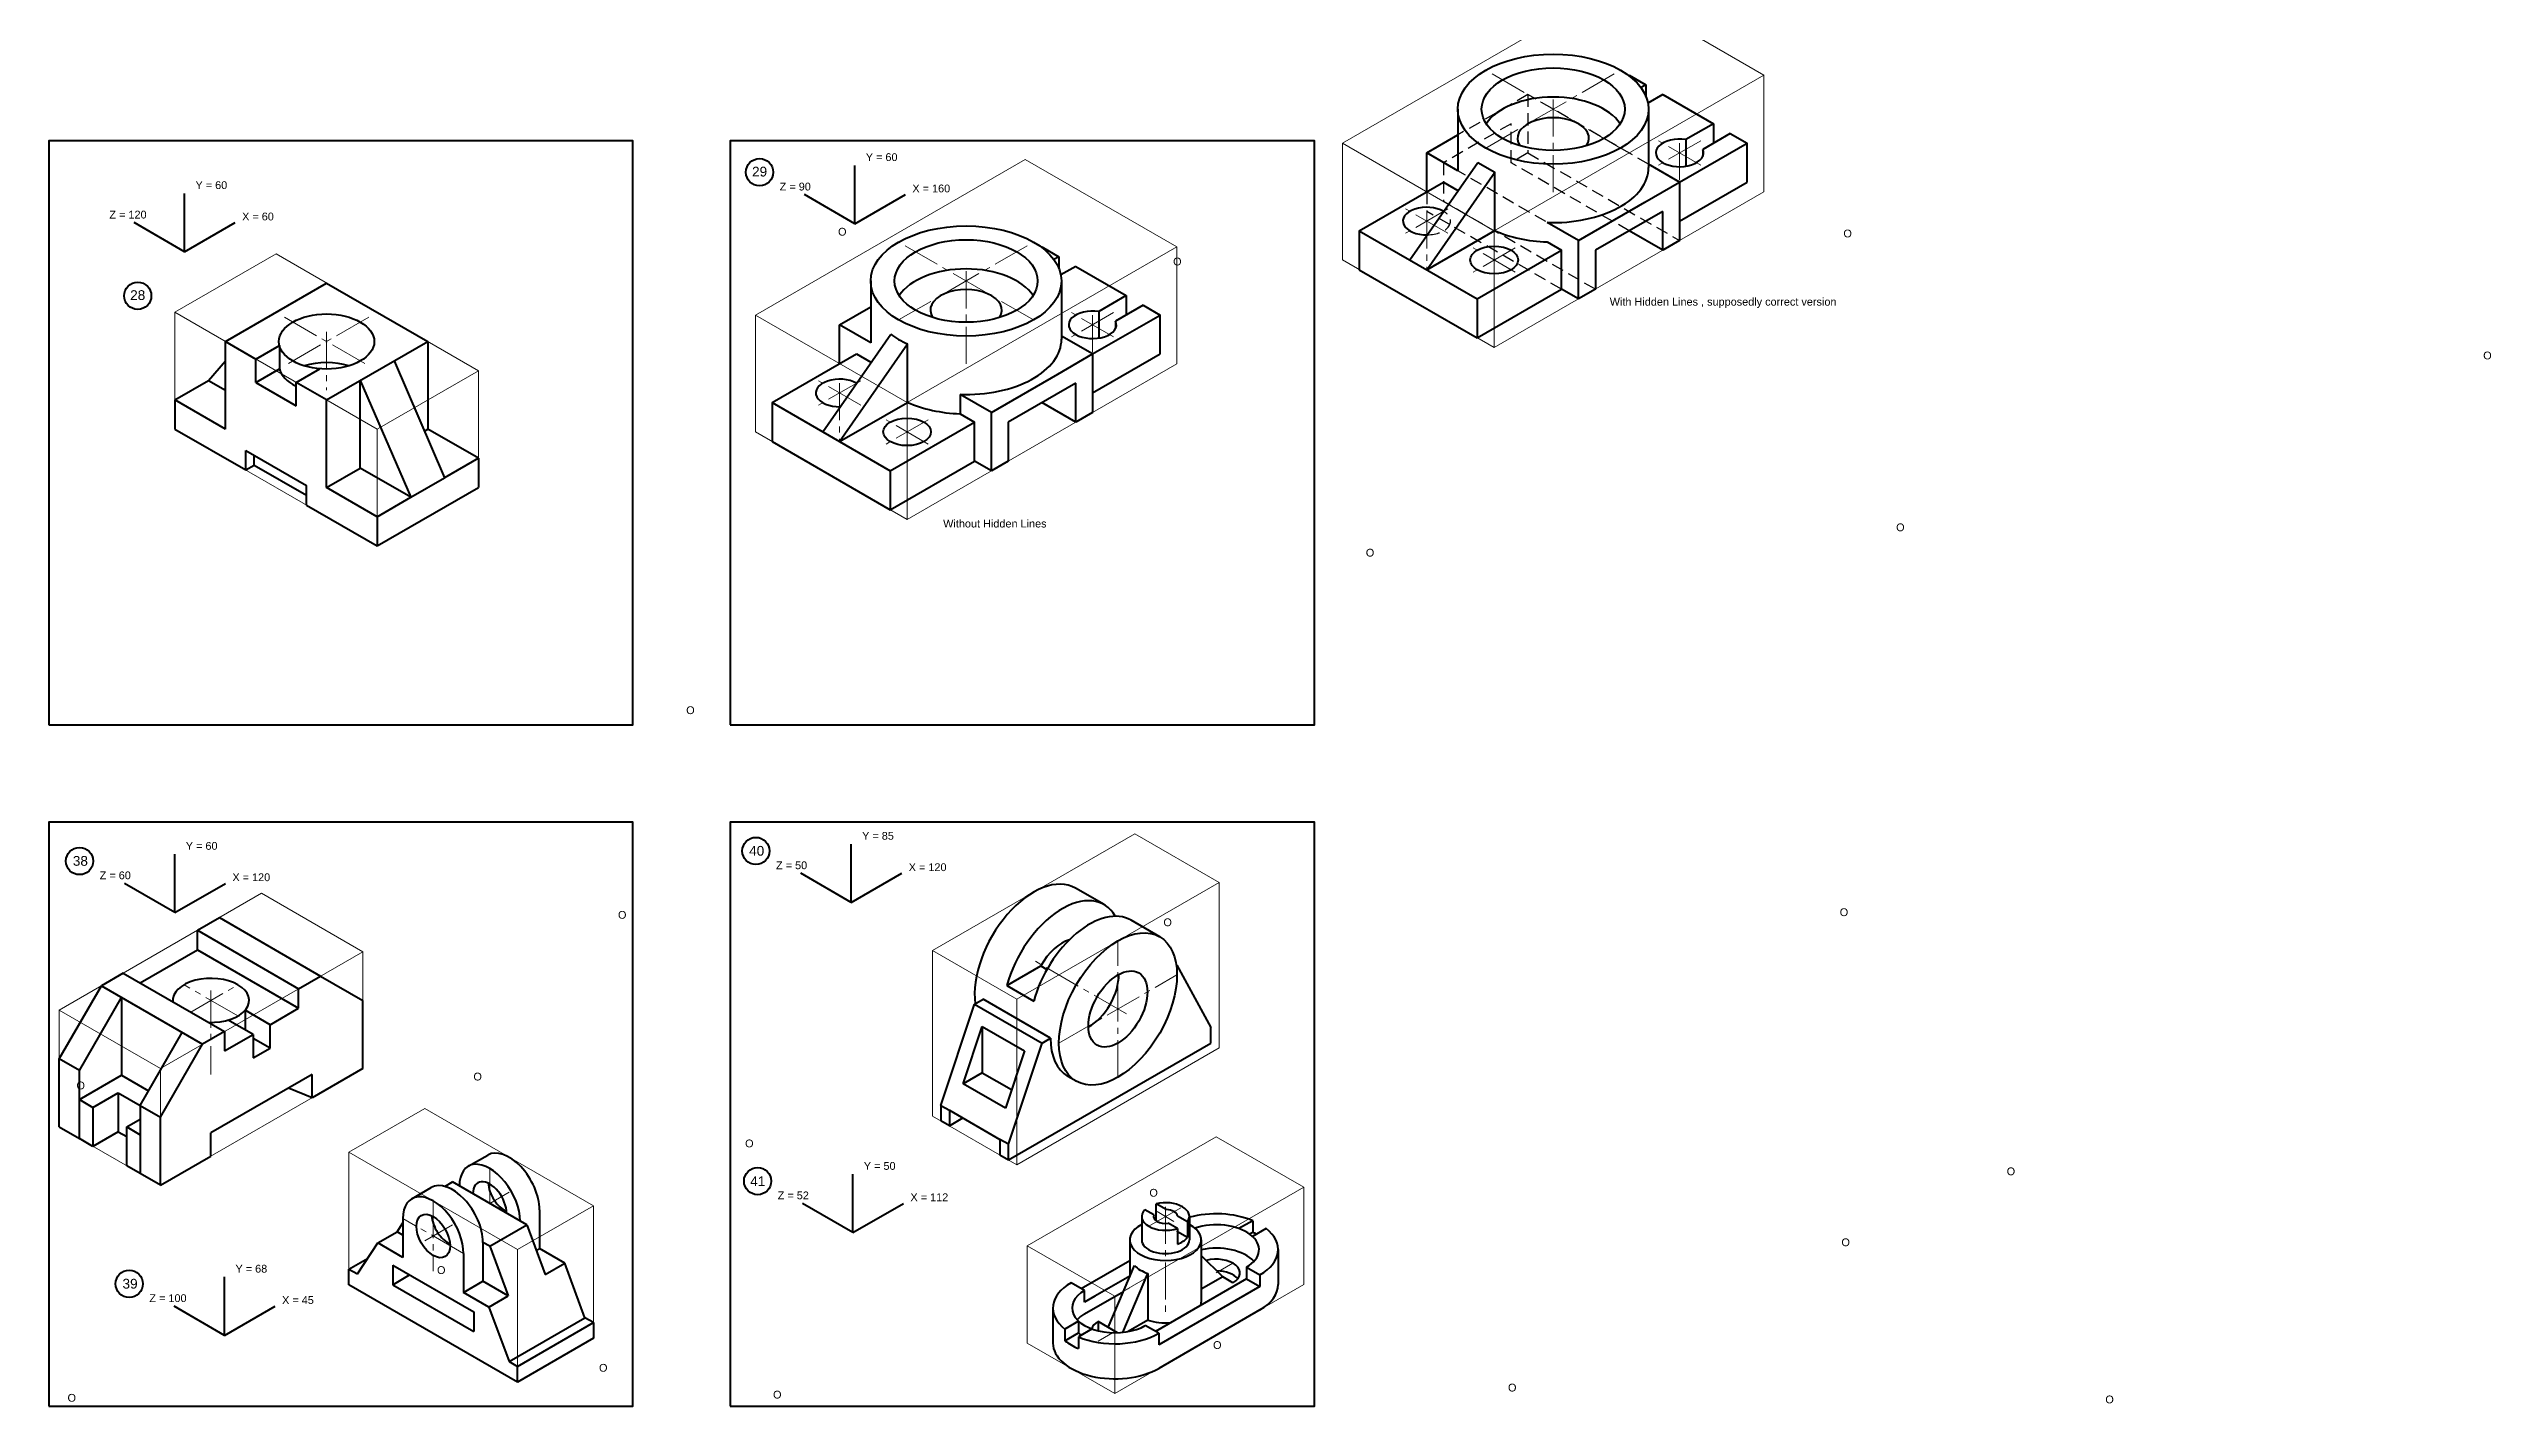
# Model space of a CAD drawing. Header units: millimetres. Extents: x 0 to 2304, y 0 to 1350.
# Drawn here: x 1050 to 2304, y 0 to 697 of the extents above; entities that cross this region are included whole.
import ezdxf

# ---------------------------------------------------------------- set-up
doc = ezdxf.new("R2010")
doc.units = ezdxf.units.MM
doc.linetypes.add('CENTER2', pattern=[28.575, 19.05, -3.175, 3.175, -3.175])
doc.linetypes.add('DASHED2', pattern=[9.525, 6.35, -3.175])
for name, color, linetype, lineweight in [('Centre', 1, 'CENTER2', 20), ('Hidden', 3, 'DASHED2', 30), ('Object', 2, 'Continuous', 40), ('Projection', 5, 'Continuous', 5)]:
    doc.layers.add(name, color=color, linetype=linetype, lineweight=lineweight)
doc.styles.get("Standard").update_dxf_attribs({"font": 'arial.ttf'})

msp = doc.modelspace()

# ---------------------------------------------------------------- linework, layer by layer
at = {"layer": 'Centre'}
for p, q in [((1857.319652, 646.323375), (1788.03762, 686.323375)), ((1788.03762, 646.323375), (1857.319652, 686.323375)), ((1822.678636, 671.323375), (1822.678636, 621.323375)), ((1898.455859, 637.573375), (1876.805223, 650.073375)), ((1898.455859, 650.073375), (1876.805223, 637.573375)), ((1887.630541, 648.823375), (1887.630541, 618.823375)), ((1768.552048, 602.573375), (1746.901413, 615.073375)), ((1768.552048, 615.073375), (1746.901413, 602.573375)), ((1757.72673, 613.823375), (1757.72673, 583.823375)), ((1555.775443, 558.034118), (1486.49341, 598.034118)), ((1486.49341, 558.034118), (1555.775443, 598.034118)), ((1803.193064, 582.573375), (1781.542429, 595.073375)), ((1803.193064, 595.073375), (1781.542429, 582.573375)), ((1792.367747, 593.823375), (1792.367747, 563.823375)), ((1521.134426, 583.034118), (1521.134426, 533.034118)), ((1171.012849, 559.442357), (1214.31412, 534.442357)), ((1214.31412, 559.442357), (1171.012849, 534.442357)), ((1596.911649, 549.284118), (1575.261014, 561.784118)), ((1596.911649, 561.784118), (1575.261014, 549.284118)), ((1586.086332, 560.534118), (1586.086332, 530.534118)), ((1192.663485, 551.942357), (1192.663485, 521.942357)), ((1467.007839, 526.784118), (1445.357204, 514.284118)), ((1467.007839, 514.284118), (1445.357204, 526.784118)), ((1456.182521, 525.534118), (1456.182521, 495.534118)), ((1501.648855, 494.284118), (1479.99822, 506.784118)), ((1501.648855, 506.784118), (1479.99822, 494.284118)), ((1490.823537, 505.534118), (1490.823537, 475.534118)), ((1599.124281, 169.04554), (1599.124281, 239.04554)), ((1603.454408, 201.54554), (1555.823011, 229.04554)), ((1147.137963, 200.463115), (1119.42515, 216.463115)), ((1122.889251, 202.463115), (1147.137963, 216.463115)), ((1133.281556, 213.463115), (1133.281556, 170.463115)), ((1568.813392, 186.54554), (1629.43517, 221.54554)), ((1292.038627, 95.162155), (1260.861713, 113.162155)), ((1276.45017, 122.162155), (1276.45017, 104.162155)), ((1247.438319, 105.412155), (1247.438319, 69.412155)), ((1276.45017, 104.162155), (1286.409462, 109.912155)), ((1614.908452, 92.431621), (1632.22896, 102.431621)), ((1623.568706, 102.431621), (1623.568706, 47.431621)), ((1263.026776, 78.412155), (1231.849862, 96.412155)), ((1243.108192, 84.912155), (1257.397611, 93.162155)), ((1627.898833, 94.931621), (1619.238579, 99.931621)), ((1649.549468, 68.431621), (1658.209722, 73.431621)), ((1597.587944, 38.431621), (1588.92769, 33.431621))]:
    msp.add_line(p, q, dxfattribs=at)
at = {"layer": 'Hidden'}
for p, q in [((1809.688255, 673.823375), (1773.6889, 653.039138)), ((1871.668355, 638.039147), (1809.688255, 673.823375)), ((1809.688255, 673.823375), (1809.688255, 643.823375)), ((1801.028001, 658.823375), (1766.386984, 638.823375)), ((1801.028001, 638.823375), (1801.028001, 658.823375)), ((1809.688255, 643.823375), (1801.028001, 638.823375)), ((1809.688255, 643.823375), (1887.630541, 598.823375)), ((1766.386984, 638.823375), (1766.386984, 618.823375)), ((1835.358128, 599.002867), (1773.6889, 634.607612)), ((1861.649779, 603.823375), (1801.028001, 638.823375)), ((1757.72673, 623.823375), (1757.72673, 613.823375)), ((1844.329271, 573.823375), (1766.386984, 618.823375)), ((1836.219015, 599.140916), (1869.760035, 618.505833)), ((1827.008763, 573.823375), (1757.72673, 613.823375))]:
    msp.add_line(p, q, dxfattribs=at)
msp.add_ellipse((1757.72673, 608.823375), major_axis=(-12.247449, 0), ratio=0.5773502692, start_param=1.5986509251, end_param=3.9202883868, dxfattribs=at)
at = {"layer": 'Object'}
for p, q in [((1861.37808, 683.666509), (1861.649779, 683.823375)), ((1861.649779, 683.823375), (1870.310033, 678.823375)), ((1870.310033, 678.823375), (1867.782098, 677.363871)), ((1870.310033, 678.823375), (1870.310033, 672.937753)), ((1773.688841, 666.323375), (1773.688904, 636.323375)), ((1878.970287, 673.823375), (1871.370905, 669.43587)), ((1871.66833, 666.351045), (1871.668394, 636.351045)), ((1878.970287, 673.823375), (1904.951049, 658.823375)), ((1757.72673, 643.823375), (1773.6889, 653.039138)), ((1904.951049, 658.823375), (1890.800414, 650.653502)), ((1913.611303, 653.823375), (1899.460668, 645.653502)), ((1904.951049, 658.823375), (1904.951049, 648.823375)), ((1913.611303, 653.823375), (1922.271557, 648.823375)), ((1757.72673, 633.823375), (1757.72673, 643.823375)), ((1773.784995, 634.552131), (1757.72673, 643.823375)), ((1887.630541, 628.823375), (1922.271557, 648.823375)), ((1890.800414, 650.653502), (1890.800414, 636.993248)), ((1899.460668, 645.653502), (1899.460668, 641.993248)), ((1922.271557, 628.823375), (1922.271557, 648.823375)), ((1464.033993, 607.420671), (1464.033993, 637.420671)), ((1723.085714, 603.823375), (1766.386984, 628.823375)), ((1749.066476, 588.823375), (1783.979191, 638.98024)), ((1757.72673, 583.823375), (1792.639445, 633.98024)), ((1757.72673, 623.823375), (1757.72673, 633.823375)), ((1766.386984, 628.823375), (1773.784995, 624.552131)), ((1783.979191, 638.98024), (1792.639445, 633.98024)), ((1792.639445, 603.98024), (1792.639445, 633.98024)), ((1869.760035, 618.505833), (1887.630541, 628.823375)), ((1887.630541, 628.823375), (1871.668355, 638.039147)), ((1887.630541, 608.823375), (1922.271557, 628.823375)), ((1887.630541, 628.823375), (1887.630541, 598.823375)), ((1119.751927, 593.018046), (1119.751927, 623.018046)), ((1464.033993, 607.420671), (1438.053231, 622.420671)), ((1464.033993, 607.420671), (1490.014756, 622.420671)), ((1835.669017, 598.823375), (1869.760035, 618.505833)), ((1119.751927, 593.018046), (1093.771165, 608.018046)), ((1119.751927, 593.018046), (1145.732689, 608.018046)), ((1723.085714, 603.823375), (1783.707493, 568.823375)), ((1723.085714, 603.823375), (1723.085714, 583.823375)), ((1757.72673, 583.823375), (1792.639445, 603.98024)), ((1835.669017, 598.823375), (1819.610752, 608.094618)), ((1878.970287, 613.823375), (1844.329271, 593.823375)), ((1878.970287, 593.823375), (1861.649779, 603.823375)), ((1878.970287, 593.823375), (1878.970287, 613.823375)), ((1559.833871, 595.377253), (1560.10557, 595.534118)), ((1560.10557, 595.534118), (1568.765824, 590.534118)), ((1568.765824, 590.534118), (1566.237889, 589.074614)), ((1568.765824, 590.534118), (1568.765824, 584.648496)), ((1783.707493, 568.823375), (1827.008763, 593.823375)), ((1819.610752, 598.094618), (1827.008763, 593.823375)), ((1827.008763, 573.823375), (1827.008763, 593.823375)), ((1835.669017, 598.823375), (1835.358128, 599.002867)), ((1835.669017, 588.823375), (1835.669017, 598.823375)), ((1844.329271, 593.823375), (1844.329271, 573.823375)), ((1887.630541, 598.823375), (1878.970287, 593.823375)), ((1472.144632, 578.034118), (1472.144695, 548.034118)), ((1577.426078, 585.534118), (1569.826696, 581.146613)), ((1570.124121, 578.061788), (1570.124184, 548.061788)), ((1577.426078, 585.534118), (1603.40684, 570.534118)), ((1723.085714, 583.823375), (1783.707493, 548.823375)), ((1835.669017, 568.823375), (1835.669017, 588.823375)), ((1140.70196, 546.942357), (1192.663485, 576.942357)), ((1192.663485, 576.942357), (1244.625009, 546.942357)), ((1456.182521, 555.534118), (1472.144691, 564.749881)), ((1603.40684, 570.534118), (1589.256205, 562.364245)), ((1612.067094, 565.534118), (1597.916459, 557.364245)), ((1603.40684, 570.534118), (1603.40684, 560.534118)), ((1612.067094, 565.534118), (1620.727348, 560.534118)), ((1783.707493, 548.823375), (1827.008763, 573.823375)), ((1783.707493, 568.823375), (1783.707493, 548.823375)), ((1835.669017, 568.823375), (1827.008763, 573.823375)), ((1844.329271, 573.823375), (1835.669017, 568.823375)), ((1456.182521, 545.534118), (1456.182521, 555.534118)), ((1472.240786, 546.262875), (1456.182521, 555.534118)), ((1586.086332, 540.534118), (1620.727348, 560.534118)), ((1589.256205, 562.364245), (1589.256205, 548.703991)), ((1597.916459, 557.364245), (1597.916459, 553.703991)), ((1620.727348, 540.534118), (1620.727348, 560.534118)), ((1140.70196, 501.942357), (1140.70196, 546.942357)), ((1140.70196, 546.942357), (1156.290418, 537.942357)), ((1156.290418, 537.942357), (1168.414794, 544.942369)), ((1168.414794, 544.942369), (1168.414773, 532.942357)), ((1192.663485, 516.942357), (1244.625009, 546.942357)), ((1244.625009, 546.942357), (1244.625009, 501.942357)), ((1421.541505, 515.534118), (1464.842775, 540.534118)), ((1447.522267, 500.534118), (1482.434982, 550.690983)), ((1456.182521, 495.534118), (1491.095236, 545.690983)), ((1456.182521, 535.534118), (1456.182521, 545.534118)), ((1464.842775, 540.534118), (1472.240786, 536.262875)), ((1491.095236, 515.690983), (1491.095236, 545.690983)), ((1568.215825, 530.216576), (1586.086332, 540.534118)), ((1586.086332, 540.534118), (1570.124146, 549.749891)), ((1586.086332, 520.534118), (1620.727348, 540.534118)), ((1586.086332, 540.534118), (1586.086332, 510.534118)), ((1114.721198, 516.942357), (1132.041706, 526.942357)), ((1132.041706, 526.942357), (1140.70196, 536.942357)), ((1132.041706, 526.942357), (1140.70196, 521.942357)), ((1156.290418, 525.942357), (1156.290418, 537.942357)), ((1156.290418, 525.942357), (1168.414773, 532.942357)), ((1177.075027, 525.942357), (1189.199404, 532.942369)), ((1209.983993, 526.942357), (1235.964755, 466.942357)), ((1209.983993, 481.942357), (1209.983993, 526.942357)), ((1227.304501, 536.942357), (1253.285263, 476.942357)), ((1534.124807, 510.534118), (1568.215825, 530.216576)), ((1140.70196, 501.942357), (1114.721198, 516.942357)), ((1114.721198, 516.942357), (1114.721198, 501.942357)), ((1156.290418, 525.942357), (1177.075027, 513.942357)), ((1192.663485, 516.942357), (1177.075027, 525.942357)), ((1177.075027, 513.942357), (1177.075027, 525.942357)), ((1192.663485, 471.942357), (1192.663485, 516.942357)), ((1421.541505, 515.534118), (1482.163283, 480.534118)), ((1421.541505, 515.534118), (1421.541505, 495.534118)), ((1456.182521, 495.534118), (1491.095236, 515.690983)), ((1534.124807, 510.534118), (1518.066543, 519.805362)), ((1518.066543, 519.805362), (1518.066543, 509.805362)), ((1577.426078, 525.534118), (1542.785061, 505.534118)), ((1577.426078, 505.534118), (1560.10557, 515.534118)), ((1577.426078, 505.534118), (1577.426078, 525.534118)), ((1114.721198, 501.942357), (1151.094265, 480.942357)), ((1242.892958, 500.942357), (1244.625009, 501.942357)), ((1270.605771, 486.942357), (1244.625009, 501.942357)), ((1482.163283, 480.534118), (1525.464553, 505.534118)), ((1518.066543, 509.805362), (1525.464553, 505.534118)), ((1525.464553, 485.534118), (1525.464553, 505.534118)), ((1534.124807, 510.534118), (1533.813918, 510.71361)), ((1534.124807, 500.534118), (1534.124807, 510.534118)), ((1542.785061, 505.534118), (1542.785061, 485.534118)), ((1586.086332, 510.534118), (1577.426078, 505.534118)), ((1151.094265, 480.942357), (1151.094265, 490.942357)), ((1151.094265, 490.942357), (1182.27118, 472.942357)), ((1421.541505, 495.534118), (1482.163283, 460.534118)), ((1534.124807, 480.534118), (1534.124807, 500.534118)), ((1151.094265, 480.942357), (1155.424392, 483.442357)), ((1155.424392, 483.442357), (1155.424392, 488.442357)), ((1155.424392, 483.442357), (1182.27118, 467.942357)), ((1192.663485, 471.942357), (1209.983993, 481.942357)), ((1235.964755, 466.942357), (1209.983993, 481.942357)), ((1235.964755, 466.942357), (1253.285263, 476.942357)), ((1270.605771, 486.942357), (1253.285263, 476.942357)), ((1270.605771, 486.942357), (1270.605771, 471.942357)), ((1482.163283, 460.534118), (1525.464553, 485.534118)), ((1482.163283, 480.534118), (1482.163283, 460.534118)), ((1534.124807, 480.534118), (1525.464553, 485.534118)), ((1542.785061, 485.534118), (1534.124807, 480.534118)), ((1182.27118, 462.942357), (1182.27118, 472.942357)), ((1218.644247, 456.942357), (1192.663485, 471.942357)), ((1218.644247, 441.942357), (1270.605771, 471.942357)), ((1218.644247, 456.942357), (1235.964755, 466.942357)), ((1182.27118, 462.942357), (1218.644247, 441.942357)), ((1218.644247, 456.942357), (1218.644247, 441.942357)), ((1462.156124, 258.743708), (1462.156124, 288.743708)), ((1114.772622, 253.57416), (1114.772622, 283.57416)), ((1114.772622, 253.57416), (1088.79186, 268.57416)), ((1114.772622, 253.57416), (1140.753384, 268.57416)), ((1462.156124, 258.743708), (1436.175361, 273.743708)), ((1462.156124, 258.743708), (1488.136886, 273.743708)), ((1591.978483, 257.668644), (1577.256049, 266.168645)), ((1126.353353, 244.463115), (1137.611683, 250.963115)), ((1137.611683, 250.963115), (1189.573207, 220.963115)), ((1126.353353, 234.463115), (1126.353353, 244.463115)), ((1126.353353, 244.463115), (1178.314877, 214.463115)), ((1620.557321, 241.168644), (1605.834887, 249.668645)), ((1096.908489, 217.463115), (1126.353353, 234.463115)), ((1126.353353, 234.463115), (1178.314877, 204.463115)), ((1542.071771, 216.106258), (1559.514237, 226.176671)), ((1559.514237, 226.176671), (1562.651744, 224.36523)), ((1629.43517, 226.54554), (1629.124281, 226.366049)), ((1629.43517, 226.54554), (1646.755678, 194.54554)), ((1055.33927, 178.463115), (1076.989905, 215.963115)), ((1088.248235, 222.463115), (1076.989905, 215.963115)), ((1076.989905, 215.963115), (1128.951429, 185.963115)), ((1088.248235, 222.463115), (1140.209759, 192.463115)), ((1178.314877, 214.463115), (1189.573207, 220.963115)), ((1178.314877, 204.463115), (1178.314877, 214.463115)), ((1189.573207, 220.963115), (1211.223843, 208.463115)), ((1542.071771, 216.106258), (1555.928177, 208.106258)), ((1065.731575, 172.463115), (1087.38221, 209.963115)), ((1087.38221, 209.963115), (1087.38221, 169.963115)), ((1163.592445, 195.963115), (1150.77413, 203.363773)), ((1150.77413, 203.363773), (1150.77413, 193.363773)), ((1163.592445, 195.963115), (1178.314877, 204.463115)), ((1211.223843, 173.463115), (1211.223843, 208.463115)), ((1508.191614, 154.54554), (1525.512122, 206.54554)), ((1525.512122, 206.54554), (1529.842249, 209.04554)), ((1525.512122, 206.54554), (1560.153138, 186.54554)), ((1564.483265, 189.04554), (1529.842249, 209.04554)), ((1096.908489, 154.463115), (1118.559124, 191.963115)), ((1140.209759, 192.463115), (1128.951429, 185.963115)), ((1140.209759, 192.463115), (1140.209759, 182.463115)), ((1140.209759, 182.463115), (1154.932191, 190.963115)), ((1154.932191, 190.963115), (1142.113876, 198.363773)), ((1154.932191, 190.963115), (1154.932191, 178.963115)), ((1163.592445, 183.963115), (1154.932191, 188.963115)), ((1163.592445, 183.963115), (1163.592445, 195.963115)), ((1519.635521, 165.652683), (1529.409236, 194.99554)), ((1529.409236, 194.99554), (1551.059871, 182.49554)), ((1529.409236, 194.99554), (1529.409236, 171.29554)), ((1560.153138, 186.54554), (1564.483265, 189.04554)), ((1646.755678, 186.54554), (1646.755678, 194.54554)), ((1055.33927, 143.463115), (1055.33927, 178.463115)), ((1065.731575, 172.463115), (1055.33927, 178.463115)), ((1107.300794, 148.463115), (1128.951429, 185.963115)), ((1154.932191, 178.963115), (1163.592445, 183.963115)), ((1551.059871, 182.49554), (1541.286156, 153.152683)), ((1542.83263, 134.54554), (1560.153138, 186.54554)), ((1542.83263, 126.54554), (1646.755678, 186.54554)), ((1065.731575, 137.463115), (1065.731575, 172.463115)), ((1065.731575, 157.463115), (1087.38221, 169.963115)), ((1087.38221, 169.963115), (1101.238616, 161.963115)), ((1185.24308, 170.463115), (1133.281556, 140.463115)), ((1185.24308, 158.463115), (1173.060131, 163.429286)), ((1211.223843, 173.463115), (1185.24308, 158.463115)), ((1185.24308, 158.463115), (1185.24308, 170.463115)), ((1529.409236, 171.29554), (1519.635521, 165.652683)), ((1541.286156, 153.152683), (1519.635521, 165.652683)), ((1529.409236, 171.29554), (1544.438967, 162.618121)), ((1577.693206, 166.921293), (1573.363112, 169.421284)), ((1065.731575, 157.463115), (1072.659778, 153.463115)), ((1072.659778, 153.463115), (1085.650159, 160.963115)), ((1072.659778, 153.463115), (1072.659778, 133.463115)), ((1085.650159, 160.963115), (1096.908489, 154.463115)), ((1085.650159, 160.963115), (1085.650159, 140.963115)), ((1096.908489, 154.463115), (1107.300794, 148.463115)), ((1096.908489, 154.463115), (1096.908489, 119.463115)), ((1508.191614, 154.54554), (1508.191614, 146.54554)), ((1508.191614, 154.54554), (1512.521741, 152.04554)), ((1512.521741, 152.04554), (1512.521741, 144.04554)), ((1512.521741, 152.04554), (1538.502503, 137.04554)), ((1055.33927, 143.463115), (1065.731575, 137.463115)), ((1085.650159, 140.963115), (1072.659778, 133.463115)), ((1085.650159, 140.963115), (1089.980286, 138.463115)), ((1089.980286, 143.463115), (1096.908489, 147.463115)), ((1089.980286, 123.463115), (1089.980286, 143.463115)), ((1089.980286, 143.463115), (1096.908489, 139.463115)), ((1107.300794, 113.463115), (1107.300794, 148.463115)), ((1133.281556, 128.463115), (1133.281556, 140.463115)), ((1512.521741, 144.04554), (1508.191614, 146.54554)), ((1512.521741, 144.04554), (1519.449944, 148.04554)), ((1072.659778, 133.463115), (1065.731575, 137.463115)), ((1107.300794, 113.463115), (1133.281556, 128.463115)), ((1265.43918, 123.260773), (1275.39846, 129.01078)), ((1542.83263, 134.54554), (1538.502503, 137.04554)), ((1538.502503, 137.04554), (1538.502503, 129.04554)), ((1538.502503, 129.04554), (1542.83263, 126.54554)), ((1542.83263, 126.54554), (1542.83263, 134.54554)), ((1096.908489, 119.463115), (1089.980286, 123.463115)), ((1107.300794, 113.463115), (1096.908489, 119.463115)), ((1253.4166, 112.863717), (1257.397611, 115.162155)), ((1295.502729, 93.162155), (1257.397611, 115.162155)), ((1463.030435, 89.163062), (1463.030435, 119.163062)), ((1236.427329, 106.510773), (1246.386609, 112.26078)), ((1301.997919, 100.912155), (1301.997919, 80.912155)), ((1463.030435, 89.163062), (1437.049673, 104.163062)), ((1463.030435, 89.163062), (1489.011197, 104.163062)), ((1617.603722, 98.231404), (1612.926808, 100.931621)), ((1618.746881, 95.252172), (1618.746881, 103.931621)), ((1623.889917, 100.962288), (1618.746881, 103.931621)), ((1218.90072, 83.888346), (1228.860012, 89.638346)), ((1228.860012, 89.638346), (1231.849862, 94.216503)), ((1231.849862, 87.912155), (1228.860012, 89.638346)), ((1231.849862, 96.412155), (1231.849862, 76.412155)), ((1276.45017, 82.162155), (1295.502729, 93.162155)), ((1295.502729, 93.162155), (1304.987769, 67.685965)), ((1611.321258, 97.431621), (1611.321258, 85.431621)), ((1629.630884, 91.287518), (1624.953971, 93.987736)), ((1629.630884, 91.287518), (1629.630884, 83.287518)), ((1634.827037, 94.647739), (1629.684001, 97.617072)), ((1634.827037, 86.647739), (1629.684001, 89.617072)), ((1634.827037, 94.647739), (1634.827037, 86.647739)), ((1635.816155, 97.431621), (1635.816155, 85.431621)), ((1668.333962, 95.276854), (1661.284051, 91.206586)), ((1668.333962, 89.276854), (1666.773453, 88.375893)), ((1675.262165, 91.276854), (1668.212254, 87.206586)), ((1668.333962, 95.276854), (1668.333962, 89.276854)), ((1204.137049, 70.412155), (1213.708908, 75.938471)), ((1208.467176, 67.912155), (1218.90072, 83.888346)), ((1231.849862, 76.412155), (1218.90072, 83.888346)), ((1263.026776, 78.412155), (1263.026776, 58.412155)), ((1276.45017, 82.162155), (1272.986068, 84.162155)), ((1272.986068, 84.162155), (1272.986068, 64.162155)), ((1276.45017, 82.162155), (1285.93521, 56.685965)), ((1301.997919, 80.912155), (1300.405765, 79.992924)), ((1314.947061, 73.435965), (1301.997919, 80.912155)), ((1605.197533, 85.431621), (1605.197533, 66.568943)), ((1641.939879, 85.431621), (1641.939879, 53.431621)), ((1653.01357, 66.431621), (1641.939879, 77.431621)), ((1681.39259, 80.503715), (1681.392589, 62.503721)), ((1140.286384, 36.363899), (1140.286384, 66.363899)), ((1204.137049, 62.412155), (1204.137049, 70.412155)), ((1204.137049, 70.412155), (1208.467176, 67.912155)), ((1226.653709, 72.412155), (1268.222929, 48.412155)), ((1226.653709, 72.412155), (1226.653709, 62.412155)), ((1226.653709, 62.412155), (1235.313963, 67.412155)), ((1263.026776, 58.412155), (1272.986068, 64.162155)), ((1285.93521, 56.685965), (1272.986068, 64.162155)), ((1304.987769, 67.685965), (1314.947061, 73.435965)), ((1325.380605, 45.412155), (1314.947061, 73.435965)), ((1581.999487, 59.431621), (1575.071284, 63.431621)), ((1580.267436, 60.431621), (1605.197533, 74.825019)), ((1605.197533, 66.825019), (1587.195639, 56.431621)), ((1594.123843, 40.431621), (1607.584621, 72.203205)), ((1601.684932, 37.925427), (1614.512824, 68.203205)), ((1614.512824, 68.203205), (1614.512824, 44.203205)), ((1665.137926, 65.431621), (1618.372554, 38.431621)), ((1653.01357, 66.431621), (1641.939879, 60.038223)), ((1658.209722, 63.431621), (1653.01357, 66.431621)), ((1665.137926, 71.431621), (1665.137926, 65.431621)), ((1665.137926, 71.431621), (1672.066129, 67.431621)), ((1665.137926, 65.431621), (1672.066129, 61.431621)), ((1672.066129, 67.431621), (1672.066129, 61.431621)), ((1140.286384, 36.363899), (1114.305622, 51.363899)), ((1140.286384, 36.363899), (1166.267146, 51.363899)), ((1290.739589, 12.412155), (1204.137049, 62.412155)), ((1226.653709, 62.412155), (1268.222929, 38.412155)), ((1275.975918, 50.935965), (1263.026776, 58.412155)), ((1275.975918, 50.935965), (1285.93521, 56.685965)), ((1275.975918, 50.935965), (1286.409462, 22.912155)), ((1565.744577, 50.432235), (1565.744592, 32.432241)), ((1581.999487, 53.431621), (1581.999487, 59.431621)), ((1581.999487, 47.431621), (1601.975963, 58.965045)), ((1587.195639, 56.431621), (1581.999487, 53.431621)), ((1672.066129, 61.431621), (1620.104605, 31.431621)), ((1268.222929, 48.412155), (1268.222929, 38.412155)), ((1286.409462, 22.912155), (1325.380605, 45.412155)), ((1290.739589, 20.412155), (1329.710732, 42.912155)), ((1329.710732, 42.912155), (1325.380605, 45.412155)), ((1329.710732, 42.912155), (1329.710732, 34.912155)), ((1578.925158, 43.656657), (1571.875247, 39.586389)), ((1571.875247, 39.586389), (1571.875247, 33.586389)), ((1571.875247, 33.586389), (1578.925158, 37.656657)), ((1585.853362, 39.656657), (1578.80345, 35.586389)), ((1578.925158, 43.656657), (1578.925158, 37.656657)), ((1598.814589, 37.723417), (1588.92769, 43.431621)), ((1588.92769, 43.431621), (1588.92769, 38.726921)), ((1614.512824, 44.203205), (1604.302922, 38.308516)), ((1620.104605, 37.431621), (1613.176401, 41.431621)), ((1672.066129, 49.431621), (1620.104605, 19.431621)), ((1329.710732, 34.912155), (1290.739589, 12.412155)), ((1578.80345, 35.586389), (1578.80345, 29.586389)), ((1620.104605, 37.431621), (1620.104605, 31.431621)), ((1286.409462, 22.912155), (1290.739589, 20.412155)), ((1290.739589, 12.412155), (1290.739589, 20.412155))]:
    msp.add_line(p, q, dxfattribs=at)
for points in [[(1050, 350), (1350, 350), (1350, 650), (1050, 650)], [(1400, 350), (1700, 350), (1700, 650), (1400, 650)], [(1050, 0), (1350, 0), (1350, 300), (1050, 300)], [(1400, 0), (1700, 0), (1700, 300), (1400, 300)]]:
    msp.add_lwpolyline(points, close=True, dxfattribs=at)
for centre in [(1415.063664, 633.896095), (1095.639996, 570.442311), (1413.185794, 285.219132), (1065.802293, 280.049584), (1414.060106, 115.638486), (1091.316055, 62.839323)]:
    msp.add_circle(centre, 7, dxfattribs=at)
for centre, major_axis in [((1822.678636, 666.323375), (-48.989795, 0)), ((1822.678636, 666.323375), (-36.742346, 0)), ((1521.134426, 578.034118), (-48.989795, 0)), ((1521.134426, 578.034118), (-36.742346, 0)), ((1792.367747, 588.823375), (-12.247449, 0)), ((1192.663485, 546.942357), (-24.494897, 0)), ((1490.823537, 500.534118), (-12.247449, 0)), ((1599.124281, 204.04554), (-21.433035, -37.123106)), ((1599.124281, 204.04554), (-10.716518, -18.561553)), ((1247.438319, 87.412155), (6.123724, -10.606602))]:
    msp.add_ellipse(centre, major_axis=major_axis, ratio=0.5773502692, dxfattribs=at)
for centre, major_axis, start_param, end_param in [((1822.678636, 651.323375), (-36.742346, 0), 3.5029597775, 5.9218181833), ((1822.678636, 651.323375), (-18.371173, 0), 2.7802255297, 6.6445524311), ((1887.630541, 643.823375), (-12.247449, 0), 4.4505895926, 9.6865773486), ((1822.678636, 636.323375), (-48.989795, 0), 6.2831853072, 6.3458492228), ((1822.678636, 636.323375), (-48.989795, 0), 7.7913177184, 9.4265188994), ((1757.72673, 608.823375), (-12.247449, 0), 3.9202883868, 7.8818362322), ((1822.678636, 626.323375), (-48.989795, 0), 6.3458492228, 6.3524598704), ((1822.678636, 626.323375), (-48.989795, 0), 7.1939113017, 7.7913177184), ((1521.134426, 563.034118), (-36.742346, 0), 3.5029597775, 5.9218181833), ((1521.134426, 563.034118), (-18.371173, 0), 2.7802255297, 6.6445524311), ((1586.086332, 555.534118), (-12.247449, 0), 4.4505895926, 9.6865773486), ((1521.134426, 548.034118), (-48.989795, 0), 6.2831853072, 6.3458492228), ((1521.134426, 568.034118), (-48.989795, 0), 0.6600703322, 0.9107259946), ((1521.134426, 548.034118), (-48.989795, 0), 7.7913177184, 9.4265188994), ((1192.663485, 534.942357), (-24.494897, 0), 6.4250823618, 7.1641645438), ((1192.663485, 521.942357), (-24.494897, 0), 4.2256940253, 5.1990839355), ((1456.182521, 520.534118), (-12.247449, 0), 3.9202883868, 7.8818362322), ((1521.134426, 538.034118), (-48.989795, 0), 6.3458492228, 6.3524598704), ((1521.134426, 538.034118), (-48.989795, 0), 7.1939113017, 7.7913177184), ((1555.823011, 229.04554), (-21.433035, -37.123106), 3.1415925139, 5.6411347127), ((1570.545443, 220.54554), (-21.433035, -37.123106), 2.8124320453, 5.1478304325), ((1584.401849, 212.54554), (-21.433035, -37.123106), 3.1415925139, 5.1478304325), ((1570.545443, 220.54554), (-10.716518, -18.561553), 9.9641525074, 11.0253878693), ((1570.545443, 220.54554), (-21.433035, -37.123106), 2.4118193636, 2.4133684913), ((1133.281556, 208.463115), (-19.595918, 0), 1.5081324112, 6.3458492228), ((1584.401849, 212.54554), (-10.716518, -18.561553), 7.0404052918, 8.6675579761), ((1594.794154, 206.54554), (-21.433035, -37.123106), 5.4977871438, 6.2832783041), ((1276.45017, 104.162155), (11.022704, -19.091883), 0.7853981634, 3.926990817), ((1286.409462, 109.912155), (11.022704, -19.091883), 0.7853981634, 3.1405316268), ((1257.397611, 93.162155), (11.022704, -19.091883), 0.7853981634, 3.1405316268), ((1276.45017, 104.162155), (6.123724, -10.606602), 0.7853981634, 3.926990817), ((1284.2788, 110.410515), (6.123724, -10.606602), 4.0082110258, 5.5906516723), ((1247.438319, 87.412155), (11.022704, -19.091883), 0.7853981634, 3.926990817), ((1623.568706, 97.431621), (-12.247449, 0), 5.7653795389, 8.3717874022), ((1623.568706, 97.431621), (-12.247449, 0), 9.0201243237, 11.4002279246), ((1623.568706, 97.431621), (-6.123724, 0), 9.4772555185, 10.9430967299), ((1255.266949, 93.660515), (6.123724, -10.606602), 4.0082110258, 5.5906516723), ((1623.568706, 85.431621), (-18.371173, 0), 5.4421166366, 10.2658466313), ((1623.568706, 97.431621), (-6.123724, 0), 6.0549974748, 8.0821694664), ((1623.568706, 89.431621), (-6.123724, 0), 9.4772555185, 9.5666750154), ((1649.549468, 80.431621), (-31.843367, 0), 4.0814504155, 5.1590453589), ((1649.549468, 80.431621), (-22.045408, 0), 2.3561944902, 5.2298456425), ((1649.549468, 74.431621), (-31.843367, 0), 4.0039899576, 4.0814504155), ((1649.549468, 80.431621), (-31.843367, 0), 2.3561944902, 3.7725312185), ((1623.568706, 85.431621), (-12.247449, 0), 0, 3.1415926536), ((1623.568706, 89.431621), (-12.247449, 0), 2.0886020951, 2.7369390166), ((1649.549468, 68.431621), (-22.045408, 0), 3.6324753319, 5.0648173823), ((1649.549468, 68.431621), (-12.247449, 0), 2.3561944902, 5.1362955919), ((1597.587944, 50.431621), (-31.843367, 0), 5.4977871438, 6.9141238721), ((1623.568706, 77.431621), (-18.371173, 0), 6.7986506747, 7.3385162664), ((1649.549468, 62.431621), (-12.247449, 0), 3.5797416842, 4.6816992184), ((1597.587944, 50.431621), (-22.045408, 0), 5.4977871438, 8.6393797974), ((1623.568706, 53.431621), (-18.371173, 0), 2.999695599, 3.1415926536), ((1649.549468, 62.431621), (-31.843367, 0), 2.3561944902, 3.1455249038), ((1597.587944, 44.431621), (-31.843367, 0), 6.2826623967, 6.2837091816), ((1597.587944, 38.431621), (-22.045408, 0), 5.4977871438, 5.7923026289), ((1597.587944, 44.431621), (-22.045408, 0), 6.8444903783, 6.9572424562), ((1597.587944, 38.431621), (-12.247449, 0), 5.4977871438, 6.0934878293), ((1623.568706, 53.431621), (-18.371173, 0), 1.0553309592, 1.7126933814), ((1597.587944, 32.431621), (-31.843367, 0), 6.282235482, 8.6393797974), ((1597.587944, 44.431621), (-31.843367, 0), 6.9141238721, 7.2230430691), ((1597.587944, 50.431621), (-31.843367, 0), 7.2230430691, 8.6393797974)]:
    msp.add_ellipse(centre, major_axis=major_axis, ratio=0.5773502692, start_param=start_param, end_param=end_param, dxfattribs=at)
at = {"layer": 'Projection'}
for p, q in [((1714.42546, 648.823375), (1852.989525, 728.823375)), ((1852.989525, 728.823375), (1930.931811, 683.823375)), ((1792.367747, 603.823375), (1930.931811, 683.823375)), ((1930.931811, 683.823375), (1930.931811, 623.823375)), ((1412.881251, 560.534118), (1551.445315, 640.534118)), ((1551.445315, 640.534118), (1629.387602, 595.534118)), ((1714.42546, 588.823375), (1714.42546, 648.823375)), ((1714.42546, 648.823375), (1792.367747, 603.823375)), ((1792.367747, 543.823375), (1930.931811, 623.823375)), ((1792.367747, 603.823375), (1792.367747, 543.823375)), ((1166.682722, 591.942357), (1114.721198, 561.942357)), ((1270.605771, 531.942357), (1166.682722, 591.942357)), ((1490.823537, 515.534118), (1629.387602, 595.534118)), ((1629.387602, 595.534118), (1629.387602, 535.534118)), ((1714.42546, 588.823375), (1792.367747, 543.823375)), ((1114.721198, 501.942357), (1114.721198, 561.942357)), ((1114.721198, 561.942357), (1218.644247, 501.942357)), ((1412.881251, 500.534118), (1412.881251, 560.534118)), ((1412.881251, 560.534118), (1490.823537, 515.534118)), ((1218.644247, 501.942357), (1270.605771, 531.942357)), ((1270.605771, 531.942357), (1270.605771, 471.942357)), ((1490.823537, 455.534118), (1629.387602, 535.534118)), ((1490.823537, 515.534118), (1490.823537, 455.534118)), ((1218.644247, 441.942357), (1114.721198, 501.942357)), ((1218.644247, 501.942357), (1218.644247, 441.942357)), ((1412.881251, 500.534118), (1490.823537, 455.534118)), ((1270.605771, 471.942357), (1218.644247, 441.942357)), ((1607.784535, 294.04554), (1503.861487, 234.04554)), ((1607.784535, 294.04554), (1651.085805, 269.04554)), ((1055.33927, 203.463115), (1159.262318, 263.463115)), ((1159.262318, 263.463115), (1211.223843, 233.463115)), ((1547.162757, 209.04554), (1651.085805, 269.04554)), ((1651.085805, 269.04554), (1651.085805, 184.04554)), ((1107.300794, 173.463115), (1211.223843, 233.463115)), ((1211.223843, 233.463115), (1211.223843, 173.463115)), ((1503.861487, 234.04554), (1547.162757, 209.04554)), ((1503.861487, 234.04554), (1503.861487, 149.04554)), ((1055.33927, 143.463115), (1055.33927, 203.463115)), ((1055.33927, 203.463115), (1107.300794, 173.463115)), ((1547.162757, 209.04554), (1547.162757, 124.04554)), ((1547.162757, 124.04554), (1651.085805, 184.04554)), ((1107.300794, 113.463115), (1211.223843, 173.463115)), ((1107.300794, 173.463115), (1107.300794, 113.463115)), ((1243.108192, 152.912155), (1204.137049, 130.412155)), ((1243.108192, 152.912155), (1329.710732, 102.912155)), ((1107.300794, 113.463115), (1055.33927, 143.463115)), ((1547.162757, 124.04554), (1503.861487, 149.04554)), ((1552.554623, 82.431621), (1649.549468, 138.431621)), ((1694.582789, 112.431621), (1649.549468, 138.431621)), ((1204.137049, 130.412155), (1204.137049, 62.412155)), ((1290.739589, 80.412155), (1204.137049, 130.412155)), ((1290.739589, 80.412155), (1329.710732, 102.912155)), ((1329.710732, 102.912155), (1329.710732, 34.912155)), ((1597.587944, 56.431621), (1694.582789, 112.431621)), ((1694.582789, 112.431621), (1694.582789, 62.431621)), ((1290.739589, 12.412155), (1290.739589, 80.412155)), ((1552.554623, 32.431621), (1552.554623, 82.431621)), ((1552.554623, 82.431621), (1597.587944, 56.431621)), ((1290.739589, 12.412155), (1204.137049, 62.412155)), ((1597.587944, 6.431621), (1694.582789, 62.431621)), ((1597.587944, 56.431621), (1605.197533, 60.825019)), ((1597.587944, 56.431621), (1597.587944, 6.431621)), ((1571.875247, 39.586389), (1571.875247, 33.586389)), ((1578.925158, 43.656657), (1578.925158, 37.656657)), ((1329.710732, 34.912155), (1290.739589, 12.412155)), ((1552.554623, 32.431621), (1597.587944, 6.431621)), ((1578.80345, 35.586389), (1578.80345, 29.586389))]:
    msp.add_line(p, q, dxfattribs=at)

# ---------------------------------------------------------------- texts
at = {"layer": 'Hidden', "char_height": 4, "attachment_point": 1}
for s, width, heights, insert in [('With Hidden Lines , supposedly correct version', 120.35523437, [3.795184], (1851.726923, 569.386045)), ('Without Hidden Lines', 56.58186087, [1.785787], (1509.348142, 455.408513))]:
    msp.add_mtext_dynamic_manual_height_columns(s, width=width, gutter_width=20, heights=heights, dxfattribs=dict(at, insert=insert))
at = {"layer": 'Object'}
for s, p in [('Y = 60', (1469.600196, 639.67231)), ('Y = 60', (1125.31813, 625.269686)), ('Z = 90', (1425.384091, 624.544401)), ('X = 160', (1493.540413, 623.568404)), ('Z = 120', (1081.102024, 610.141776)), ('X = 60', (1149.258346, 609.16578)), ('Y = 60', (1120.338825, 285.825799)), ('Y = 85', (1467.722326, 290.995347)), ('Z = 50', (1423.506221, 275.867438)), ('X = 120', (1491.662543, 274.891441)), ('Z = 60', (1076.122719, 270.69789)), ('X = 120', (1144.279041, 269.721894)), ('Y = 50', (1468.596638, 121.414701)), ('Z = 52', (1424.380532, 106.286792)), ('X = 112', (1492.536854, 105.310795)), ('Y = 68', (1145.852587, 68.615538)), ('Z = 100', (1101.636481, 53.487629)), ('X = 45', (1169.792803, 52.511633))]:
    msp.add_text(s, height=4, dxfattribs=at).set_placement(p)
at = {"layer": 'Object', "char_height": 5, "attachment_point": 1}
for s, insert in [('29', (1411.181693, 636.739965)), ('28', (1091.758024, 573.286182)), ('38', (1062.31096, 282.628131)), ('40', (1409.694462, 287.797678)), ('41', (1410.241237, 118.034754)), ('39', (1087.824722, 65.41787))]:
    msp.add_mtext_dynamic_manual_height_columns(s, width=42.32929408, gutter_width=25, heights=[0], dxfattribs=dict(at, insert=insert))
at = {"layer": 'Object', "char_height": 2.5, "attachment_point": 1}
for insert in [(945.369179, 605.32488), (1461.74047, 604.436131), (1117.458404, 590.033506), (1790.369995, 541.767), (1488.825786, 453.477743), (1216.451755, 440.462815), (867.364662, 359.536733), (832.32757, 254.400742), (1459.8626, 255.759168), (1112.479099, 250.58962), (554.199117, 166.744338), (758.073973, 171.31927), (897.621745, 136.9633), (1545.610383, 122.620195), (1105.267367, 111.616048), (1460.736912, 86.178522), (739.382213, 71.892682), (1137.992861, 33.379359), (822.605583, 21.694242), (549.602751, 6.285153), (911.974824, 7.934548), (1289.472721, 11.543543), (1596.280765, 5.444261)]:
    msp.add_mtext('^I^I^I^I^I^I^I^I^I^I^I^I^I^I^I^I^I^I^I^I^I^I^I^I^I^I^I^I^I^I^I^I^I^I^I^I^I^I^I^I^I^I^I^I^I^I^I^I^I^I^I{\\H1.6x;O}', dxfattribs=dict(at, insert=insert))

doc.saveas('drawing.dxf')
